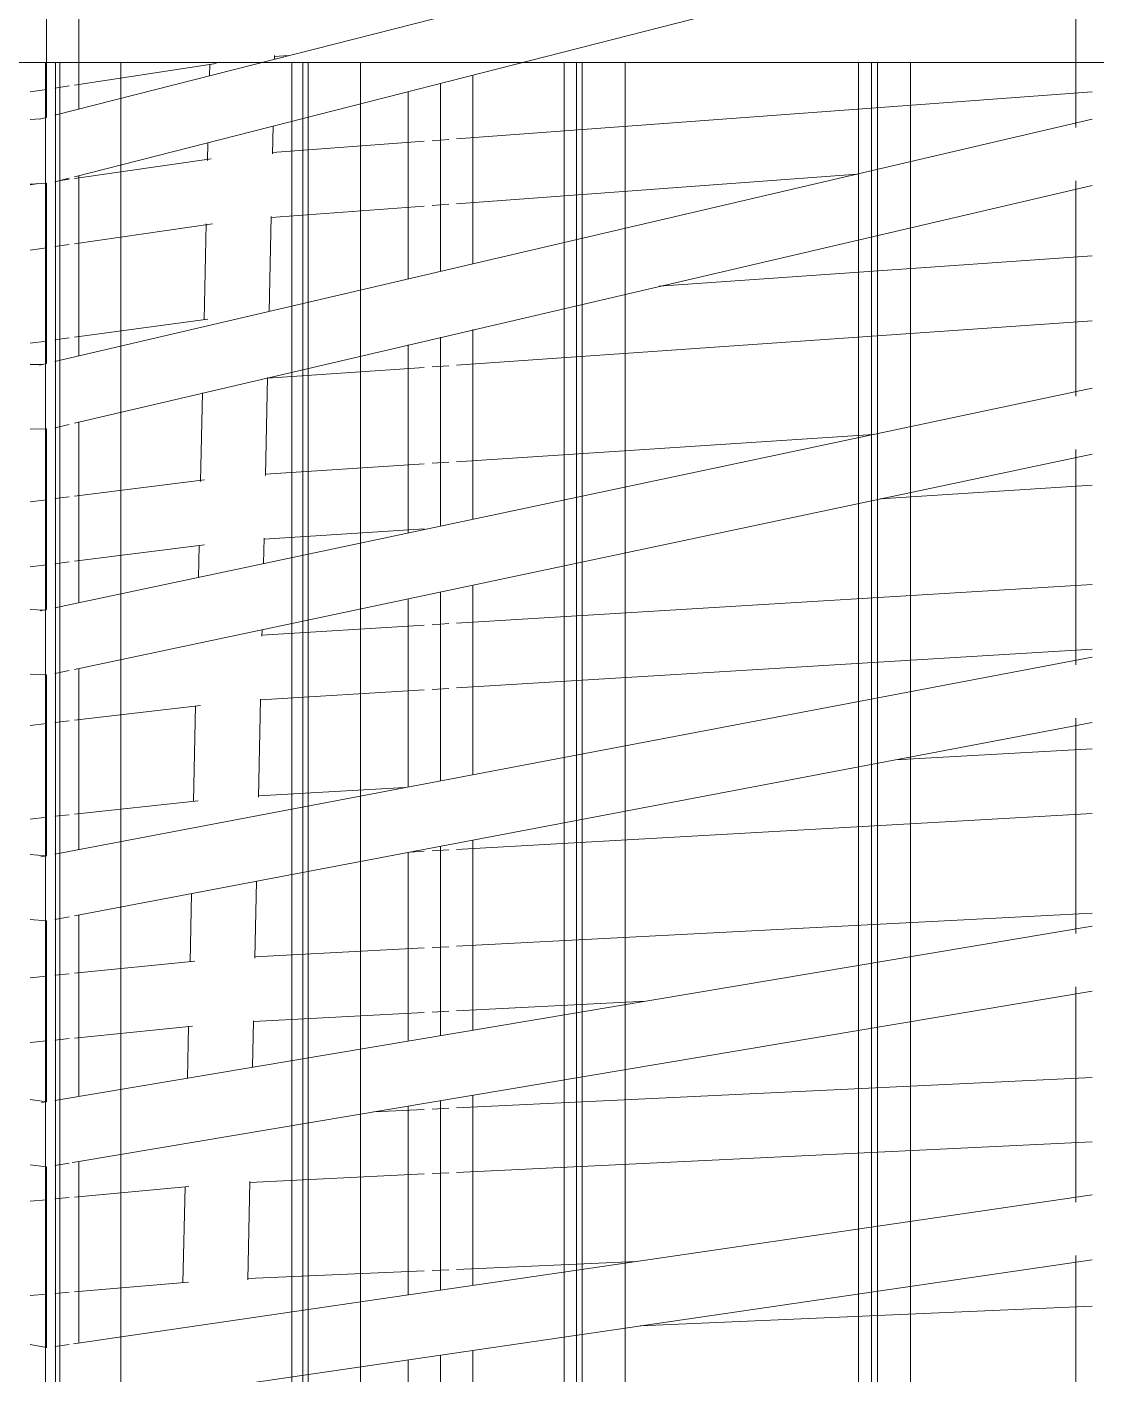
# Model space of a CAD drawing. Header units: millimetres. Extents: x 886808 to 1650903, y -1008069 to 230892.
# Drawn here: x 1019031 to 1019526, y -558958 to -558334 of the extents above; entities that cross this region are included whole.
import ezdxf
from ezdxf.xclip import XClip

# ---------------------------------------------------------------- set-up
doc = ezdxf.new("R2010")
doc.units = ezdxf.units.MM
doc.header["$XCLIPFRAME"] = 0
doc.layers.get('0').update_dxf_attribs({"lineweight": 0})
doc.layers.add('0.NETMANHNHAT-0.05', color=251, linetype='Continuous', lineweight=0)
doc.layers.add('A_Dim', color=8, linetype='Continuous', lineweight=5)

# ---------------------------------------------------------------- blocks, each defined once
blk = doc.blocks.new('A$C14C457CE')
for p, q in [((8380.29, 2798.4), (8861.31, 2675.56)), ((8380.29, 2767.48), (8852.2, 2646.97)), ((8387.79, 2669.89), (8387.79, 2769.67)), ((8850.19, 2678.4), (8850.19, 2761.71)), ((8865.19, 2674.57), (8865.19, 2758.13)), ((8759.41, 2702.73), (8752.93, 2703.24)), ((8759.43, 2701.58), (8759.4, 2703.18)), ((8852.2, 2689.51), (8786.44, 2699.55)), ((8789.61, 2693.87), (8789.5, 2699.09)), ((8667.5, 2694.14), (8667.5, 2606.64)), ((8675, 2664.61), (8380.29, 2686.42)), ((8682.5, 2690.31), (8682.5, 2603.14)), ((8697.5, 2686.48), (8697.5, 2599.63)), ((8861.31, 2688.12), (8854.59, 2689.15)), ((8872.69, 2686.38), (8865.19, 2687.53)), ((8380.29, 2673.71), (8861.31, 2561.38)), ((8865.19, 2674.57), (8868.62, 2673.69)), ((8867.83, 2673.89), (8872.69, 2673.55)), ((8760.4, 2657.74), (8760.12, 2670.49)), ((8686.38, 2663.76), (8678.62, 2664.34)), ((8760.38, 2658.28), (8690, 2663.49)), ((8790.47, 2654.62), (8790.29, 2662.78)), ((8852.2, 2646.27), (8788.85, 2655.38)), ((8675, 2634.53), (8489.16, 2648.29)), ((8380.29, 2642.99), (8852.2, 2532.78)), ((8387.79, 2545.33), (8387.79, 2645.12)), ((8850.19, 2563.97), (8850.19, 2647.48)), ((8854.59, 2646.36), (8861.31, 2644.64)), ((8858.52, 2645.36), (8854.59, 2645.92)), ((8865.19, 2644.14), (8872.69, 2643.61)), ((8865.19, 2560.47), (8865.19, 2644.14)), ((8872.69, 2643.32), (8868.74, 2643.89)), ((8686.38, 2633.69), (8678.62, 2634.26)), ((8761.04, 2628.16), (8690, 2633.42)), ((8762, 2584.57), (8761.03, 2628.61)), ((8852.2, 2615.96), (8788.27, 2625.15)), ((8792.09, 2580.76), (8791.12, 2625.25)), ((8861.31, 2614.65), (8854.59, 2615.61)), ((8872.69, 2613.01), (8865.19, 2614.09)), ((8581.15, 2596.31), (8380.29, 2610.3)), ((8675, 2559.7), (8380.29, 2580.23)), ((8852.2, 2572.64), (8790.37, 2580.99)), ((8667.5, 2576.15), (8667.5, 2488.23)), ((8682.5, 2572.64), (8682.5, 2485.05)), ((8697.5, 2569.14), (8697.5, 2481.88)), ((8861.31, 2571.41), (8854.59, 2572.31)), ((8872.69, 2569.87), (8865.19, 2570.88)), ((8686.38, 2558.91), (8678.62, 2559.45)), ((8762.68, 2553.6), (8690, 2558.66)), ((8865.19, 2560.47), (8868.36, 2559.73)), ((8866.97, 2560.06), (8872.69, 2559.95)), ((8380.29, 2549.03), (8861.31, 2447.2)), ((8763.66, 2508.61), (8762.67, 2553.92)), ((8793.74, 2505.7), (8792.83, 2546.88)), ((8850.19, 2449.55), (8850.19, 2533.48)), ((8854.59, 2532.23), (8861.31, 2530.66)), ((8865.19, 2530.13), (8872.69, 2529.99)), ((8865.19, 2446.38), (8865.19, 2530.13)), ((8675, 2514.93), (8481.81, 2527.54)), ((8380.29, 2518.5), (8852.2, 2418.59)), ((8387.79, 2420.79), (8387.79, 2520.58)), ((8686.38, 2514.19), (8678.62, 2514.69)), ((8763.65, 2509.14), (8690, 2513.95)), ((8852.2, 2498.97), (8791.89, 2506.59)), ((8478.59, 2497.69), (8380.29, 2504.11)), ((8861.31, 2497.82), (8854.59, 2498.67)), ((8872.69, 2496.38), (8865.19, 2497.33)), ((8764.31, 2479.04), (8690, 2483.89)), ((8764.56, 2467.68), (8764.3, 2479.45)), ((8852.2, 2468.75), (8791.95, 2476.37)), ((8794.71, 2461.3), (8794.39, 2476.06)), ((8861.31, 2467.6), (8854.59, 2468.45)), ((8872.69, 2466.16), (8865.19, 2467.11)), ((8675, 2440.07), (8380.29, 2458.02)), ((8667.5, 2457.7), (8667.5, 2369.82)), ((8682.5, 2454.52), (8682.5, 2366.97)), ((8697.5, 2451.35), (8697.5, 2364.12)), ((8865.19, 2446.38), (8868.09, 2445.76)), ((8866.25, 2446.15), (8872.69, 2446.37)), ((8686.38, 2439.37), (8678.62, 2439.85)), ((8765.29, 2434.57), (8690, 2439.15)), ((8765.3, 2434.02), (8765.23, 2437.01)), ((8675, 2410.03), (8380.29, 2427.98)), ((8380.29, 2424.35), (8861.31, 2333.02)), ((8850.19, 2335.13), (8850.19, 2419.02)), ((8854.59, 2418.09), (8861.31, 2416.67)), ((8865.19, 2416.1), (8872.69, 2416.36)), ((8865.19, 2332.28), (8865.19, 2416.1)), ((8686.38, 2409.33), (8678.62, 2409.81)), ((8765.95, 2404.49), (8690, 2409.11)), ((8766.93, 2359.43), (8765.94, 2404.86)), ((8852.2, 2395.1), (8793.79, 2401.98)), ((8796.98, 2357.56), (8796.01, 2401.72)), ((8380.29, 2394.01), (8852.2, 2304.4)), ((8387.79, 2296.25), (8387.79, 2396.03)), ((8861.31, 2394.03), (8854.59, 2394.82)), ((8872.69, 2392.69), (8865.19, 2393.57)), ((8471.41, 2376.71), (8380.29, 2381.86)), ((8766.92, 2359.98), (8699.08, 2363.82)), ((8852.2, 2351.53), (8794.89, 2357.79)), ((8675, 2335.18), (8380.29, 2351.85)), ((8861.31, 2350.54), (8854.59, 2351.27)), ((8872.69, 2349.29), (8865.19, 2350.11)), ((8667.5, 2339.47), (8667.5, 2251.41)), ((8682.5, 2336.63), (8682.5, 2248.89)), ((8686.38, 2334.53), (8678.62, 2334.97)), ((8696.57, 2333.96), (8690, 2334.33)), ((8697.5, 2333.78), (8697.5, 2246.37)), ((8865.19, 2332.28), (8867.81, 2331.79)), ((8865.63, 2332.2), (8872.69, 2332.81)), ((8768.57, 2284.84), (8767.79, 2320.43)), ((8798.61, 2283.15), (8797.92, 2314.71)), ((8675, 2290.29), (8380.29, 2305.69)), ((8850.19, 2220.71), (8850.19, 2304.79)), ((8380.29, 2299.68), (8861.31, 2218.84)), ((8854.59, 2303.95), (8861.31, 2302.68)), ((8865.19, 2302.06), (8872.69, 2302.7)), ((8865.19, 2218.19), (8865.19, 2302.06)), ((8686.38, 2289.69), (8678.62, 2290.1)), ((8768.56, 2285.4), (8690, 2289.5)), ((8852.2, 2277.76), (8796.35, 2283.38)), ((8861.31, 2276.84), (8854.59, 2277.52)), ((8872.69, 2275.69), (8865.19, 2276.45)), ((8380.29, 2269.52), (8850.19, 2190.55)), ((8387.79, 2171.73), (8387.79, 2271.48)), ((8675, 2260.32), (8587.19, 2264.91)), ((8686.38, 2259.72), (8678.62, 2260.13)), ((8769.21, 2255.39), (8690, 2259.53)), ((8769.68, 2234.24), (8769.21, 2255.77)), ((8852.2, 2247.72), (8797.4, 2253.23)), ((8799.8, 2229.18), (8799.27, 2253.22)), ((8861.31, 2246.8), (8854.59, 2247.48)), ((8872.69, 2245.66), (8865.19, 2246.41)), ((8675, 2215.37), (8380.29, 2229.51)), ((8667.5, 2221.25), (8667.5, 2133.08)), ((8682.5, 2218.73), (8682.5, 2130.82)), ((8865.19, 2218.23), (8872.69, 2219.26)), ((8865.19, 2218.19), (8867.52, 2217.8)), ((8686.38, 2214.83), (8678.62, 2215.2)), ((8713.46, 2213.53), (8690, 2214.65)), ((8697.5, 2216.21), (8697.5, 2128.69)), ((8675, 2185.45), (8380.29, 2199.59)), ((8850.19, 2106.3), (8850.19, 2190.55)), ((8850.19, 2190.55), (8852.2, 2190.21)), ((8852.2, 2190.21), (8853.31, 2190.03)), ((8854.59, 2189.81), (8861.31, 2188.68)), ((8865.19, 2188.03), (8865.32, 2188.01)), ((8865.19, 2104.2), (8865.19, 2188.03)), ((8865.32, 2188.01), (8872.69, 2189.03)), ((8686.38, 2184.91), (8678.62, 2185.28)), ((8770.85, 2180.85), (8690, 2184.73)), ((8771.84, 2135.7), (8770.84, 2181.23)), ((8380.29, 2175.07), (8852.64, 2106.01)), ((8852.2, 2173.98), (8799.16, 2178.87)), ((8801.88, 2134.32), (8800.9, 2178.82)), ((8861.31, 2173.14), (8854.59, 2173.76)), ((8872.69, 2172.09), (8865.19, 2172.78)), ((8380.29, 2144.95), (8853.22, 2075.8)), ((8387.79, 2047.21), (8387.79, 2146.93)), ((8675, 2140.44), (8591.79, 2144.08)), ((8686.38, 2139.95), (8678.62, 2140.29)), ((8771.83, 2136.21), (8690, 2139.79)), ((8667.5, 2133.08), (8667.5, 2133.01)), ((8852.2, 2130.11), (8799.26, 2134.54)), ((8861.31, 2129.34), (8854.59, 2129.91)), ((8589.93, 2114.3), (8380.29, 2123.45)), ((8697.5, 2128.69), (8697.5, 2128.62)), ((8872.69, 2128.39), (8865.19, 2129.02)), ((8854.59, 2105.72), (8861.31, 2104.74)), ((8865.19, 2104.31), (8872.69, 2105.74)), ((8667.5, 2102.95), (8667.5, 2014.75)), ((8682.5, 2100.76), (8682.5, 2012.74)), ((8697.5, 2098.57), (8697.5, 2011.01)), ((8865.19, 2104.1), (8865.19, 2104.16))]:
    blk.add_line(p, q)

msp = doc.modelspace()

# ---------------------------------------------------------------- linework, layer by layer
at = {"layer": '0.NETMANHNHAT-0.05', "transparency": 33554636}
for p, q in [((1018694.8, -558350.39), (1019869.8, -558350.39)), ((1019039.12, -558350.39), (1019039.12, -559250.39)), ((1019043.73, -559250.39), (1019043.73, -558350.39)), ((1019045.86, -558350.39), (1019045.86, -559250.39)), ((1019074.06, -559250.39), (1019074.06, -558350.39)), ((1019153.34, -558350.39), (1019153.34, -559250.39)), ((1019158.52, -559250.39), (1019158.52, -558350.39)), ((1019160.9, -558350.39), (1019160.9, -559250.39)), ((1019185.18, -559250.39), (1019185.18, -558350.39)), ((1019279.74, -558350.39), (1019279.74, -559250.39)), ((1019285.38, -559250.39), (1019285.38, -558350.39)), ((1019287.98, -558350.39), (1019287.98, -559250.39)), ((1019307.92, -559250.39), (1019307.92, -558350.39)), ((1019416.16, -558350.39), (1019416.16, -559250.39)), ((1019422.18, -559250.39), (1019422.18, -558350.39)), ((1019424.95, -558350.39), (1019424.95, -559250.39)), ((1019440.21, -559250.39), (1019440.21, -558350.39))]:
    msp.add_line(p, q, dxfattribs=at)

# ---------------------------------------------------------------- block references
at = {"layer": 'A_Dim', "transparency": 33554483}
ref = msp.add_blockref('A$C14C457CE', (1027904.8, -561050.38), dxfattribs=dict(at, xscale=-1))
XClip(ref).set_block_clipping_path([(7946.8262406772, -441.4141993674), (10608.649371153, 4022.528169149)])

doc.saveas('drawing.dxf')
